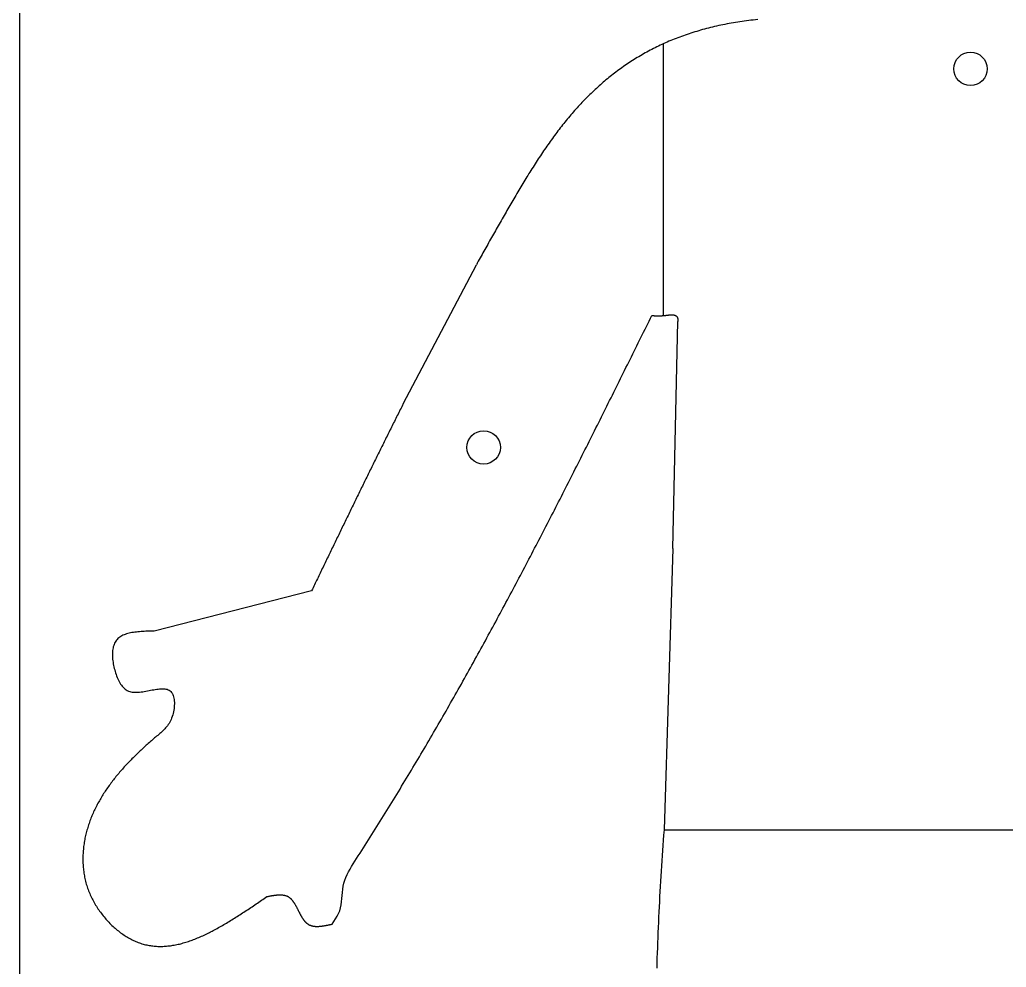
# Model space of a CAD drawing. Header units: millimetres. Extents: x 111 to 2999, y 81 to 1941.
# Drawn here: x 1312.7 to 1607.8, y 1327.3 to 1610.7 of the extents above; entities that cross this region are included whole.
import ezdxf

# ---------------------------------------------------------------- set-up
doc = ezdxf.new("R2010")
doc.units = ezdxf.units.MM
doc.layers.add('RANGO', color=6, linetype='Continuous')

msp = doc.modelspace()

# ---------------------------------------------------------------- linework, layer by layer
for p, q in [((1505.28, 1522.25), (1505.28, 1603.55)), ((1427.44, 1495.87), (1449.32, 1537.46)), ((1508.1, 1452.57), (1509.61, 1520.46)), ((1508.1, 1452.57), (1505.45, 1368.41)), ((1400.04, 1439.97), (1352.94, 1427.89)), ((1505.45, 1368.41), (1688.79, 1368.41))]:
    msp.add_line(p, q)
msp.add_lwpolyline([(1312.73, 1939.57), (1882.73, 1939.57), (1882.73, 1039.57), (1312.73, 1039.57)], close=True)
for points in [[(1533.5, 1610.79, 0), (1532.82, 1610.72, 0), (1532.14, 1610.65, 0), (1531.46, 1610.57, 0), (1530.79, 1610.49, 0), (1530.12, 1610.41, 0), (1529.46, 1610.32, 0), (1528.8, 1610.23, 0), (1528.15, 1610.13, 0), (1527.49, 1610.03, 0), (1526.85, 1609.93, 0), (1526.2, 1609.82, 0), (1525.56, 1609.71, 0), (1524.93, 1609.6, 0), (1524.29, 1609.48, 0), (1523.66, 1609.36, 0), (1523.04, 1609.23, 0), (1522.42, 1609.1, 0), (1521.8, 1608.97, 0), (1521.18, 1608.83, 0), (1520.57, 1608.69, 0), (1519.96, 1608.55, 0), (1519.36, 1608.4, 0), (1518.76, 1608.25, 0), (1518.16, 1608.1, 0), (1517.57, 1607.94, 0), (1516.98, 1607.78, 0), (1516.39, 1607.61, 0), (1515.81, 1607.44, 0), (1515.23, 1607.27, 0), (1514.65, 1607.1, 0), (1514.08, 1606.92, 0), (1513.51, 1606.74, 0), (1512.95, 1606.55, 0), (1512.38, 1606.36, 0), (1511.82, 1606.17, 0), (1511.27, 1605.97, 0), (1510.71, 1605.77, 0), (1510.16, 1605.57, 0), (1509.62, 1605.36, 0), (1509.07, 1605.15, 0), (1508.53, 1604.94, 0), (1508, 1604.72, 0), (1507.46, 1604.5, 0), (1506.93, 1604.28, 0), (1506.41, 1604.05, 0), (1505.88, 1603.82, 0), (1505.36, 1603.59, 0), (1504.84, 1603.35, 0), (1504.33, 1603.11, 0), (1503.82, 1602.87, 0), (1503.31, 1602.62, 0), (1502.8, 1602.37, 0), (1502.3, 1602.12, 0), (1501.8, 1601.86, 0), (1501.3, 1601.6, 0), (1500.81, 1601.34, 0), (1500.31, 1601.07, 0), (1499.83, 1600.8, 0), (1499.34, 1600.53, 0), (1498.86, 1600.25, 0), (1498.38, 1599.98, 0), (1497.9, 1599.69, 0), (1497.43, 1599.41, 0), (1496.96, 1599.12, 0), (1496.49, 1598.83, 0), (1496.02, 1598.54, 0), (1495.56, 1598.24, 0), (1495.1, 1597.94, 0), (1494.64, 1597.63, 0), (1494.18, 1597.33, 0), (1493.73, 1597.02, 0), (1493.28, 1596.71, 0), (1492.83, 1596.39, 0), (1492.39, 1596.07, 0), (1491.95, 1595.75, 0), (1491.51, 1595.43, 0), (1491.07, 1595.1, 0), (1490.64, 1594.77, 0), (1490.2, 1594.44, 0), (1489.77, 1594.1, 0), (1489.35, 1593.76, 0), (1488.92, 1593.42, 0), (1488.5, 1593.07, 0), (1488.08, 1592.73, 0), (1487.66, 1592.38, 0), (1487.25, 1592.02, 0), (1486.83, 1591.67, 0), (1486.42, 1591.31, 0), (1486.02, 1590.94, 0), (1485.61, 1590.58, 0), (1485.21, 1590.21, 0), (1484.81, 1589.84, 0), (1484.41, 1589.47, 0), (1484.01, 1589.09, 0), (1483.62, 1588.71, 0), (1483.22, 1588.33, 0), (1482.83, 1587.95, 0), (1482.45, 1587.56, 0), (1482.06, 1587.17, 0), (1481.68, 1586.78, 0), (1481.29, 1586.38, 0), (1480.91, 1585.99, 0), (1480.54, 1585.59, 0), (1480.16, 1585.18, 0), (1479.79, 1584.78, 0), (1479.42, 1584.37, 0), (1479.05, 1583.96, 0), (1478.68, 1583.55, 0), (1478.31, 1583.13, 0), (1477.95, 1582.71, 0), (1477.59, 1582.29, 0), (1477.23, 1581.87, 0), (1476.87, 1581.44, 0), (1476.51, 1581.01, 0), (1476.16, 1580.58, 0), (1475.81, 1580.15, 0), (1475.46, 1579.71, 0), (1475.11, 1579.27, 0), (1474.76, 1578.83, 0), (1474.41, 1578.39, 0), (1474.07, 1577.94, 0), (1473.73, 1577.49, 0), (1473.39, 1577.04, 0), (1473.05, 1576.59, 0), (1472.71, 1576.14, 0), (1472.38, 1575.68, 0), (1472.04, 1575.22, 0), (1471.71, 1574.76, 0), (1471.38, 1574.3, 0), (1471.05, 1573.83, 0), (1470.72, 1573.37, 0), (1470.39, 1572.9, 0), (1470.07, 1572.43, 0), (1469.74, 1571.96, 0), (1469.42, 1571.48, 0), (1469.1, 1571.01, 0), (1468.78, 1570.53, 0), (1468.46, 1570.05, 0), (1468.14, 1569.57, 0), (1467.83, 1569.09, 0), (1467.51, 1568.61, 0), (1467.2, 1568.12, 0), (1466.88, 1567.64, 0), (1466.57, 1567.15, 0), (1466.26, 1566.66, 0), (1465.95, 1566.17, 0), (1465.64, 1565.68, 0), (1465.33, 1565.19, 0), (1465.03, 1564.7, 0), (1464.72, 1564.2, 0), (1464.42, 1563.71, 0), (1464.11, 1563.21, 0), (1463.81, 1562.72, 0), (1463.51, 1562.22, 0), (1463.21, 1561.72, 0), (1462.9, 1561.22, 0), (1462.6, 1560.72, 0), (1462.31, 1560.22, 0), (1462.01, 1559.72, 0), (1461.71, 1559.22, 0), (1461.41, 1558.72, 0), (1461.11, 1558.21, 0), (1460.82, 1557.71, 0), (1460.52, 1557.21, 0), (1460.23, 1556.7, 0), (1459.93, 1556.2, 0), (1459.64, 1555.69, 0), (1459.35, 1555.19, 0), (1459.05, 1554.68, 0), (1458.76, 1554.18, 0), (1458.47, 1553.67, 0), (1458.18, 1553.17, 0), (1457.89, 1552.66, 0), (1457.6, 1552.16, 0), (1457.31, 1551.65, 0), (1457.02, 1551.15, 0), (1456.73, 1550.64, 0), (1456.44, 1550.13, 0), (1456.15, 1549.63, 0), (1455.86, 1549.12, 0), (1455.57, 1548.62, 0), (1455.28, 1548.11, 0), (1455, 1547.6, 0), (1454.71, 1547.1, 0), (1454.42, 1546.59, 0), (1454.14, 1546.09, 0), (1453.85, 1545.58, 0), (1453.56, 1545.07, 0), (1453.28, 1544.57, 0), (1452.99, 1544.06, 0), (1452.71, 1543.55, 0), (1452.42, 1543.04, 0), (1452.14, 1542.54, 0), (1451.86, 1542.03, 0), (1451.57, 1541.52, 0), (1451.29, 1541.02, 0), (1451.01, 1540.51, 0), (1450.73, 1540, 0), (1450.44, 1539.49, 0), (1450.16, 1538.99, 0), (1449.88, 1538.48, 0), (1449.6, 1537.97, 0), (1449.32, 1537.46, 0)], [(1406.18, 1340.23, 0), (1406.71, 1341.01, 0), (1407.22, 1341.8, 0), (1407.68, 1342.59, 0), (1408.1, 1343.41, 0), (1408.43, 1344.26, 0), (1408.68, 1345.13, 0), (1408.86, 1346.03, 0), (1408.98, 1346.95, 0), (1409.08, 1347.88, 0), (1409.16, 1348.81, 0), (1409.24, 1349.74, 0), (1409.35, 1350.67, 0), (1409.51, 1351.58, 0), (1409.72, 1352.47, 0), (1409.98, 1353.35, 0), (1410.31, 1354.2, 0), (1410.68, 1355.05, 0), (1411.08, 1355.88, 0), (1411.52, 1356.69, 0), (1411.99, 1357.5, 0), (1412.48, 1358.31, 0), (1412.99, 1359.11, 0), (1413.5, 1359.9, 0), (1414.01, 1360.7, 0), (1414.52, 1361.49, 0), (1415.03, 1362.29, 0), (1415.54, 1363.08, 0), (1416.05, 1363.88, 0), (1416.55, 1364.68, 0), (1417.06, 1365.47, 0), (1417.57, 1366.27, 0), (1418.07, 1367.07, 0), (1418.57, 1367.86, 0), (1419.08, 1368.66, 0), (1419.58, 1369.46, 0), (1420.08, 1370.26, 0), (1420.58, 1371.06, 0), (1421.07, 1371.85, 0), (1421.57, 1372.65, 0), (1422.07, 1373.45, 0), (1422.56, 1374.25, 0), (1423.06, 1375.05, 0), (1423.55, 1375.85, 0), (1424.04, 1376.65, 0), (1424.53, 1377.45, 0), (1425.02, 1378.25, 0), (1425.51, 1379.05, 0), (1426, 1379.85, 0), (1426.49, 1380.65, 0), (1426.97, 1381.46, 0), (1427.46, 1382.26, 0), (1427.94, 1383.06, 0), (1428.43, 1383.86, 0), (1428.91, 1384.66, 0), (1429.39, 1385.47, 0), (1429.87, 1386.27, 0), (1430.35, 1387.07, 0), (1430.83, 1387.87, 0), (1431.31, 1388.68, 0), (1431.79, 1389.48, 0), (1432.26, 1390.28, 0), (1432.74, 1391.09, 0), (1433.21, 1391.89, 0), (1433.69, 1392.7, 0), (1434.16, 1393.5, 0), (1434.63, 1394.3, 0), (1435.11, 1395.11, 0), (1435.58, 1395.91, 0), (1436.05, 1396.72, 0), (1436.51, 1397.53, 0), (1436.98, 1398.33, 0), (1437.45, 1399.14, 0), (1437.92, 1399.94, 0), (1438.38, 1400.75, 0), (1438.85, 1401.55, 0), (1439.31, 1402.36, 0), (1439.77, 1403.17, 0), (1440.24, 1403.98, 0), (1440.7, 1404.78, 0), (1441.16, 1405.59, 0), (1441.62, 1406.4, 0), (1442.08, 1407.2, 0), (1442.54, 1408.01, 0), (1443, 1408.82, 0), (1443.45, 1409.63, 0), (1443.91, 1410.44, 0), (1444.36, 1411.24, 0), (1444.82, 1412.05, 0), (1445.27, 1412.86, 0), (1445.73, 1413.67, 0), (1446.18, 1414.48, 0), (1446.63, 1415.29, 0), (1447.08, 1416.1, 0), (1447.53, 1416.91, 0), (1447.98, 1417.72, 0), (1448.43, 1418.53, 0), (1448.88, 1419.34, 0), (1449.33, 1420.15, 0), (1449.78, 1420.96, 0), (1450.22, 1421.77, 0), (1450.67, 1422.58, 0), (1451.12, 1423.39, 0), (1451.56, 1424.2, 0), (1452, 1425.01, 0), (1452.45, 1425.83, 0), (1452.89, 1426.64, 0), (1453.33, 1427.45, 0), (1453.77, 1428.26, 0), (1454.21, 1429.07, 0), (1454.65, 1429.88, 0), (1455.09, 1430.7, 0), (1455.53, 1431.51, 0), (1455.97, 1432.32, 0), (1456.41, 1433.13, 0), (1456.85, 1433.95, 0), (1457.28, 1434.76, 0), (1457.72, 1435.57, 0), (1458.16, 1436.39, 0), (1458.59, 1437.2, 0), (1459.02, 1438.01, 0), (1459.46, 1438.83, 0), (1459.89, 1439.64, 0), (1460.32, 1440.45, 0), (1460.76, 1441.27, 0), (1461.19, 1442.08, 0), (1461.62, 1442.9, 0), (1462.05, 1443.71, 0), (1462.48, 1444.52, 0), (1462.91, 1445.34, 0), (1463.34, 1446.15, 0), (1463.77, 1446.97, 0), (1464.2, 1447.78, 0), (1464.62, 1448.6, 0), (1465.05, 1449.41, 0), (1465.48, 1450.23, 0), (1465.9, 1451.04, 0), (1466.33, 1451.86, 0), (1466.75, 1452.68, 0), (1467.18, 1453.49, 0), (1467.6, 1454.31, 0), (1468.03, 1455.12, 0), (1468.45, 1455.94, 0), (1468.87, 1456.75, 0), (1469.3, 1457.57, 0), (1469.72, 1458.39, 0), (1470.14, 1459.2, 0), (1470.56, 1460.02, 0), (1470.98, 1460.84, 0), (1471.4, 1461.65, 0), (1471.82, 1462.47, 0), (1472.24, 1463.29, 0), (1472.66, 1464.1, 0), (1473.08, 1464.92, 0), (1473.5, 1465.74, 0), (1473.92, 1466.56, 0), (1474.34, 1467.37, 0), (1474.76, 1468.19, 0), (1475.17, 1469.01, 0), (1475.59, 1469.83, 0), (1476.01, 1470.64, 0), (1476.42, 1471.46, 0), (1476.84, 1472.28, 0), (1477.25, 1473.1, 0), (1477.67, 1473.91, 0), (1478.08, 1474.73, 0), (1478.5, 1475.55, 0), (1478.91, 1476.37, 0), (1479.33, 1477.19, 0), (1479.74, 1478, 0), (1480.15, 1478.82, 0), (1480.57, 1479.64, 0), (1480.98, 1480.46, 0), (1481.39, 1481.28, 0), (1481.8, 1482.1, 0), (1482.22, 1482.92, 0), (1482.63, 1483.73, 0), (1483.04, 1484.55, 0), (1483.45, 1485.37, 0), (1483.86, 1486.19, 0), (1484.27, 1487.01, 0), (1484.68, 1487.83, 0), (1485.09, 1488.65, 0), (1485.5, 1489.47, 0), (1485.91, 1490.29, 0), (1486.32, 1491.11, 0), (1486.73, 1491.93, 0), (1487.14, 1492.74, 0), (1487.55, 1493.56, 0), (1487.96, 1494.38, 0), (1488.37, 1495.2, 0), (1488.78, 1496.02, 0), (1489.18, 1496.84, 0), (1489.59, 1497.66, 0), (1490, 1498.48, 0), (1490.41, 1499.3, 0), (1490.82, 1500.12, 0), (1491.22, 1500.94, 0), (1491.63, 1501.76, 0), (1492.04, 1502.58, 0), (1492.45, 1503.4, 0), (1492.85, 1504.22, 0), (1493.26, 1505.04, 0), (1493.67, 1505.86, 0), (1494.07, 1506.68, 0), (1494.48, 1507.5, 0), (1494.89, 1508.32, 0), (1495.29, 1509.14, 0), (1495.7, 1509.96, 0), (1496.11, 1510.78, 0), (1496.51, 1511.6, 0), (1496.92, 1512.42, 0), (1497.32, 1513.24, 0), (1497.73, 1514.06, 0), (1498.14, 1514.88, 0), (1498.54, 1515.7, 0), (1498.95, 1516.52, 0), (1499.35, 1517.34, 0), (1499.76, 1518.16, 0), (1500.16, 1518.98, 0), (1500.57, 1519.8, 0), (1500.98, 1520.62, 0), (1501.38, 1521.44, 0), (1501.79, 1522.26, 0)], [(1501.79, 1522.26, 0), (1501.84, 1522.26, 0), (1501.88, 1522.25, 0), (1501.93, 1522.25, 0), (1501.98, 1522.25, 0), (1502.03, 1522.25, 0), (1502.07, 1522.24, 0), (1502.12, 1522.24, 0), (1502.17, 1522.24, 0), (1502.22, 1522.24, 0), (1502.27, 1522.23, 0), (1502.31, 1522.23, 0), (1502.36, 1522.23, 0), (1502.41, 1522.23, 0), (1502.46, 1522.23, 0), (1502.51, 1522.22, 0), (1502.55, 1522.22, 0), (1502.6, 1522.22, 0), (1502.65, 1522.22, 0), (1502.7, 1522.21, 0), (1502.75, 1522.21, 0), (1502.8, 1522.21, 0), (1502.84, 1522.21, 0), (1502.89, 1522.21, 0), (1502.94, 1522.21, 0), (1502.99, 1522.2, 0), (1503.04, 1522.2, 0), (1503.09, 1522.2, 0), (1503.14, 1522.2, 0), (1503.19, 1522.2, 0), (1503.24, 1522.2, 0), (1503.28, 1522.2, 0), (1503.33, 1522.19, 0), (1503.38, 1522.19, 0), (1503.43, 1522.19, 0), (1503.48, 1522.19, 0), (1503.53, 1522.19, 0), (1503.58, 1522.19, 0), (1503.63, 1522.19, 0), (1503.68, 1522.19, 0), (1503.73, 1522.19, 0), (1503.78, 1522.19, 0), (1503.83, 1522.19, 0), (1503.88, 1522.19, 0), (1503.93, 1522.19, 0), (1503.99, 1522.19, 0), (1504.04, 1522.19, 0), (1504.09, 1522.19, 0), (1504.14, 1522.19, 0), (1504.19, 1522.19, 0), (1504.24, 1522.19, 0), (1504.29, 1522.2, 0), (1504.34, 1522.2, 0), (1504.4, 1522.2, 0), (1504.45, 1522.2, 0), (1504.5, 1522.2, 0), (1504.55, 1522.2, 0), (1504.61, 1522.21, 0), (1504.66, 1522.21, 0), (1504.71, 1522.21, 0), (1504.77, 1522.21, 0), (1504.82, 1522.22, 0), (1504.87, 1522.22, 0), (1504.93, 1522.22, 0), (1504.98, 1522.23, 0), (1505.03, 1522.23, 0), (1505.09, 1522.24, 0), (1505.14, 1522.24, 0), (1505.2, 1522.24, 0), (1505.25, 1522.25, 0), (1505.31, 1522.25, 0), (1505.36, 1522.26, 0), (1505.42, 1522.26, 0), (1505.47, 1522.27, 0), (1505.53, 1522.27, 0), (1505.59, 1522.28, 0), (1505.64, 1522.29, 0), (1505.7, 1522.29, 0), (1505.76, 1522.3, 0), (1505.81, 1522.3, 0), (1505.87, 1522.31, 0), (1505.93, 1522.32, 0), (1505.98, 1522.32, 0), (1506.04, 1522.33, 0), (1506.1, 1522.34, 0), (1506.15, 1522.34, 0), (1506.21, 1522.35, 0), (1506.27, 1522.36, 0), (1506.33, 1522.36, 0), (1506.38, 1522.37, 0), (1506.44, 1522.38, 0), (1506.5, 1522.38, 0), (1506.55, 1522.39, 0), (1506.61, 1522.4, 0), (1506.67, 1522.4, 0), (1506.72, 1522.41, 0), (1506.78, 1522.41, 0), (1506.83, 1522.42, 0), (1506.89, 1522.43, 0), (1506.95, 1522.43, 0), (1507, 1522.44, 0), (1507.06, 1522.44, 0), (1507.11, 1522.45, 0), (1507.17, 1522.45, 0), (1507.22, 1522.45, 0), (1507.28, 1522.46, 0), (1507.33, 1522.46, 0), (1507.38, 1522.46, 0), (1507.44, 1522.47, 0), (1507.49, 1522.47, 0), (1507.54, 1522.47, 0), (1507.59, 1522.47, 0), (1507.65, 1522.48, 0), (1507.7, 1522.48, 0), (1507.75, 1522.48, 0), (1507.8, 1522.48, 0), (1507.85, 1522.48, 0), (1507.9, 1522.48, 0), (1507.95, 1522.47, 0), (1508, 1522.47, 0), (1508.04, 1522.47, 0), (1508.09, 1522.47, 0), (1508.14, 1522.46, 0), (1508.18, 1522.46, 0), (1508.23, 1522.45, 0), (1508.27, 1522.45, 0), (1508.32, 1522.44, 0), (1508.36, 1522.44, 0), (1508.41, 1522.43, 0), (1508.45, 1522.42, 0), (1508.49, 1522.41, 0), (1508.53, 1522.4, 0), (1508.57, 1522.39, 0), (1508.61, 1522.38, 0), (1508.65, 1522.37, 0), (1508.69, 1522.36, 0), (1508.73, 1522.35, 0), (1508.76, 1522.33, 0), (1508.8, 1522.32, 0), (1508.83, 1522.3, 0), (1508.87, 1522.29, 0), (1508.9, 1522.27, 0), (1508.93, 1522.25, 0), (1508.97, 1522.23, 0), (1509, 1522.21, 0), (1509.03, 1522.19, 0), (1509.06, 1522.17, 0), (1509.08, 1522.15, 0), (1509.11, 1522.13, 0), (1509.14, 1522.1, 0), (1509.16, 1522.08, 0), (1509.19, 1522.05, 0), (1509.21, 1522.03, 0), (1509.24, 1522, 0), (1509.26, 1521.97, 0), (1509.28, 1521.94, 0), (1509.3, 1521.92, 0), (1509.32, 1521.89, 0), (1509.34, 1521.85, 0), (1509.36, 1521.82, 0), (1509.38, 1521.79, 0), (1509.4, 1521.76, 0), (1509.41, 1521.72, 0), (1509.43, 1521.69, 0), (1509.44, 1521.65, 0), (1509.46, 1521.62, 0), (1509.47, 1521.58, 0), (1509.49, 1521.54, 0), (1509.5, 1521.51, 0), (1509.51, 1521.47, 0), (1509.52, 1521.43, 0), (1509.53, 1521.39, 0), (1509.54, 1521.35, 0), (1509.55, 1521.31, 0), (1509.56, 1521.27, 0), (1509.57, 1521.22, 0), (1509.57, 1521.18, 0), (1509.58, 1521.14, 0), (1509.59, 1521.09, 0), (1509.59, 1521.05, 0), (1509.6, 1521, 0), (1509.6, 1520.96, 0), (1509.61, 1520.91, 0), (1509.61, 1520.86, 0), (1509.61, 1520.81, 0), (1509.61, 1520.77, 0), (1509.62, 1520.72, 0), (1509.62, 1520.67, 0), (1509.62, 1520.62, 0), (1509.62, 1520.57, 0), (1509.62, 1520.52, 0), (1509.62, 1520.47, 0)], [(1427.44, 1495.87, 0), (1427.22, 1495.44, 0), (1427, 1495, 0), (1426.78, 1494.56, 0), (1426.55, 1494.12, 0), (1426.33, 1493.68, 0), (1426.11, 1493.24, 0), (1425.89, 1492.8, 0), (1425.67, 1492.36, 0), (1425.45, 1491.92, 0), (1425.23, 1491.48, 0), (1425.01, 1491.04, 0), (1424.79, 1490.61, 0), (1424.57, 1490.17, 0), (1424.35, 1489.73, 0), (1424.13, 1489.29, 0), (1423.91, 1488.85, 0), (1423.69, 1488.41, 0), (1423.47, 1487.97, 0), (1423.25, 1487.53, 0), (1423.03, 1487.09, 0), (1422.82, 1486.65, 0), (1422.6, 1486.21, 0), (1422.38, 1485.77, 0), (1422.16, 1485.33, 0), (1421.94, 1484.89, 0), (1421.72, 1484.45, 0), (1421.5, 1484.01, 0), (1421.29, 1483.58, 0), (1421.07, 1483.14, 0), (1420.85, 1482.7, 0), (1420.63, 1482.26, 0), (1420.41, 1481.82, 0), (1420.2, 1481.38, 0), (1419.98, 1480.94, 0), (1419.76, 1480.5, 0), (1419.54, 1480.06, 0), (1419.33, 1479.62, 0), (1419.11, 1479.18, 0), (1418.89, 1478.74, 0), (1418.68, 1478.3, 0), (1418.46, 1477.86, 0), (1418.24, 1477.42, 0), (1418.03, 1476.98, 0), (1417.81, 1476.54, 0), (1417.59, 1476.1, 0), (1417.38, 1475.66, 0), (1417.16, 1475.22, 0), (1416.94, 1474.78, 0), (1416.73, 1474.34, 0), (1416.51, 1473.9, 0), (1416.3, 1473.46, 0), (1416.08, 1473.02, 0), (1415.86, 1472.58, 0), (1415.65, 1472.14, 0), (1415.43, 1471.7, 0), (1415.22, 1471.26, 0), (1415, 1470.82, 0), (1414.79, 1470.38, 0), (1414.57, 1469.94, 0), (1414.36, 1469.5, 0), (1414.14, 1469.06, 0), (1413.93, 1468.62, 0), (1413.71, 1468.18, 0), (1413.5, 1467.73, 0), (1413.28, 1467.29, 0), (1413.07, 1466.85, 0), (1412.85, 1466.41, 0), (1412.64, 1465.97, 0), (1412.42, 1465.53, 0), (1412.21, 1465.09, 0), (1411.99, 1464.65, 0), (1411.78, 1464.21, 0), (1411.56, 1463.77, 0), (1411.35, 1463.33, 0), (1411.14, 1462.89, 0), (1410.92, 1462.45, 0), (1410.71, 1462.01, 0), (1410.49, 1461.57, 0), (1410.28, 1461.13, 0), (1410.07, 1460.69, 0), (1409.85, 1460.25, 0), (1409.64, 1459.81, 0), (1409.42, 1459.37, 0), (1409.21, 1458.93, 0), (1409, 1458.48, 0), (1408.78, 1458.04, 0), (1408.57, 1457.6, 0), (1408.36, 1457.16, 0), (1408.14, 1456.72, 0), (1407.93, 1456.28, 0), (1407.72, 1455.84, 0), (1407.5, 1455.4, 0), (1407.29, 1454.96, 0), (1407.08, 1454.52, 0), (1406.86, 1454.08, 0), (1406.65, 1453.64, 0), (1406.44, 1453.2, 0), (1406.22, 1452.76, 0), (1406.01, 1452.32, 0), (1405.8, 1451.87, 0), (1405.58, 1451.43, 0), (1405.37, 1450.99, 0), (1405.16, 1450.55, 0), (1404.94, 1450.11, 0), (1404.73, 1449.67, 0), (1404.52, 1449.23, 0), (1404.3, 1448.79, 0), (1404.09, 1448.35, 0), (1403.88, 1447.91, 0), (1403.67, 1447.47, 0), (1403.45, 1447.03, 0), (1403.24, 1446.59, 0), (1403.03, 1446.14, 0), (1402.81, 1445.7, 0), (1402.6, 1445.26, 0), (1402.39, 1444.82, 0), (1402.18, 1444.38, 0), (1401.96, 1443.94, 0), (1401.75, 1443.5, 0), (1401.54, 1443.06, 0), (1401.33, 1442.62, 0), (1401.11, 1442.18, 0), (1400.9, 1441.74, 0), (1400.69, 1441.3, 0), (1400.47, 1440.85, 0), (1400.26, 1440.41, 0), (1400.05, 1439.97, 0)], [(1352.94, 1427.9, 0), (1352.44, 1427.88, 0), (1351.95, 1427.87, 0), (1351.45, 1427.86, 0), (1350.96, 1427.84, 0), (1350.47, 1427.82, 0), (1349.98, 1427.8, 0), (1349.5, 1427.77, 0), (1349.02, 1427.74, 0), (1348.55, 1427.71, 0), (1348.09, 1427.66, 0), (1347.63, 1427.61, 0), (1347.18, 1427.56, 0), (1346.74, 1427.49, 0), (1346.3, 1427.42, 0), (1345.88, 1427.34, 0), (1345.47, 1427.25, 0), (1345.07, 1427.15, 0), (1344.69, 1427.03, 0), (1344.31, 1426.91, 0), (1343.95, 1426.77, 0), (1343.61, 1426.62, 0), (1343.27, 1426.45, 0), (1342.96, 1426.28, 0), (1342.66, 1426.08, 0), (1342.38, 1425.87, 0), (1342.12, 1425.64, 0), (1341.87, 1425.4, 0), (1341.65, 1425.14, 0), (1341.45, 1424.86, 0), (1341.26, 1424.56, 0), (1341.1, 1424.24, 0), (1340.95, 1423.91, 0), (1340.83, 1423.56, 0), (1340.72, 1423.2, 0), (1340.63, 1422.83, 0), (1340.56, 1422.44, 0), (1340.51, 1422.04, 0), (1340.47, 1421.63, 0), (1340.45, 1421.21, 0), (1340.44, 1420.78, 0), (1340.45, 1420.34, 0), (1340.48, 1419.9, 0), (1340.51, 1419.46, 0), (1340.56, 1419, 0), (1340.63, 1418.55, 0), (1340.71, 1418.09, 0), (1340.8, 1417.63, 0), (1340.9, 1417.18, 0), (1341.01, 1416.72, 0), (1341.13, 1416.26, 0), (1341.27, 1415.81, 0), (1341.41, 1415.36, 0), (1341.56, 1414.91, 0), (1341.72, 1414.47, 0), (1341.89, 1414.04, 0), (1342.07, 1413.62, 0), (1342.26, 1413.21, 0), (1342.47, 1412.81, 0), (1342.68, 1412.43, 0), (1342.91, 1412.06, 0), (1343.15, 1411.72, 0), (1343.41, 1411.39, 0), (1343.68, 1411.09, 0), (1343.96, 1410.81, 0), (1344.26, 1410.55, 0), (1344.57, 1410.33, 0), (1344.91, 1410.13, 0), (1345.26, 1409.96, 0), (1345.63, 1409.83, 0), (1346.01, 1409.73, 0), (1346.41, 1409.66, 0), (1346.82, 1409.61, 0), (1347.25, 1409.59, 0), (1347.69, 1409.59, 0), (1348.13, 1409.6, 0), (1348.59, 1409.64, 0), (1349.05, 1409.69, 0), (1349.51, 1409.76, 0), (1349.98, 1409.83, 0), (1350.46, 1409.91, 0), (1350.93, 1410, 0), (1351.4, 1410.09, 0), (1351.87, 1410.18, 0), (1352.34, 1410.27, 0), (1352.8, 1410.35, 0), (1353.25, 1410.43, 0), (1353.7, 1410.5, 0), (1354.14, 1410.56, 0), (1354.56, 1410.6, 0), (1354.98, 1410.63, 0), (1355.38, 1410.65, 0), (1355.76, 1410.64, 0), (1356.13, 1410.61, 0), (1356.48, 1410.55, 0), (1356.82, 1410.47, 0), (1357.13, 1410.35, 0), (1357.41, 1410.21, 0), (1357.68, 1410.03, 0), (1357.92, 1409.81, 0), (1358.13, 1409.56, 0), (1358.32, 1409.28, 0), (1358.48, 1408.96, 0), (1358.62, 1408.62, 0), (1358.74, 1408.25, 0), (1358.83, 1407.85, 0), (1358.9, 1407.44, 0), (1358.95, 1407.01, 0), (1358.98, 1406.57, 0), (1358.98, 1406.11, 0), (1358.97, 1405.64, 0), (1358.93, 1405.17, 0), (1358.88, 1404.69, 0), (1358.81, 1404.21, 0), (1358.71, 1403.74, 0), (1358.6, 1403.26, 0), (1358.48, 1402.8, 0), (1358.33, 1402.34, 0), (1358.17, 1401.89, 0), (1358, 1401.46, 0), (1357.8, 1401.04, 0), (1357.6, 1400.65, 0), (1357.38, 1400.27, 0), (1357.14, 1399.91, 0), (1356.89, 1399.57, 0), (1356.64, 1399.24, 0), (1356.37, 1398.92, 0), (1356.09, 1398.62, 0), (1355.81, 1398.33, 0), (1355.52, 1398.04, 0), (1355.22, 1397.76, 0), (1354.92, 1397.49, 0), (1354.61, 1397.23, 0), (1354.3, 1396.96, 0), (1353.99, 1396.7, 0), (1353.68, 1396.43, 0), (1353.37, 1396.17, 0), (1353.05, 1395.91, 0), (1352.74, 1395.64, 0), (1352.43, 1395.37, 0), (1352.12, 1395.1, 0), (1351.81, 1394.83, 0), (1351.5, 1394.56, 0), (1351.19, 1394.28, 0), (1350.88, 1394.01, 0), (1350.57, 1393.73, 0), (1350.26, 1393.45, 0), (1349.95, 1393.17, 0), (1349.64, 1392.89, 0), (1349.33, 1392.6, 0), (1349.03, 1392.32, 0), (1348.72, 1392.03, 0), (1348.42, 1391.74, 0), (1348.11, 1391.45, 0), (1347.81, 1391.16, 0), (1347.51, 1390.87, 0), (1347.21, 1390.58, 0), (1346.91, 1390.28, 0), (1346.61, 1389.98, 0), (1346.31, 1389.69, 0), (1346.02, 1389.38, 0), (1345.73, 1389.08, 0), (1345.43, 1388.78, 0), (1345.14, 1388.47, 0), (1344.85, 1388.17, 0), (1344.57, 1387.86, 0), (1344.28, 1387.55, 0), (1343.99, 1387.24, 0), (1343.71, 1386.93, 0), (1343.43, 1386.61, 0), (1343.15, 1386.3, 0), (1342.88, 1385.98, 0), (1342.6, 1385.66, 0), (1342.33, 1385.34, 0), (1342.06, 1385.02, 0), (1341.79, 1384.69, 0), (1341.52, 1384.37, 0), (1341.26, 1384.04, 0), (1341, 1383.71, 0), (1340.74, 1383.38, 0), (1340.48, 1383.05, 0), (1340.23, 1382.71, 0), (1339.97, 1382.38, 0), (1339.73, 1382.04, 0), (1339.48, 1381.7, 0), (1339.24, 1381.36, 0), (1338.99, 1381.02, 0), (1338.76, 1380.67, 0), (1338.52, 1380.33, 0), (1338.29, 1379.98, 0), (1338.06, 1379.63, 0), (1337.83, 1379.28, 0), (1337.61, 1378.93, 0), (1337.39, 1378.58, 0), (1337.17, 1378.22, 0), (1336.96, 1377.86, 0), (1336.75, 1377.5, 0), (1336.54, 1377.14, 0), (1336.34, 1376.78, 0), (1336.14, 1376.42, 0), (1335.94, 1376.05, 0), (1335.75, 1375.68, 0), (1335.56, 1375.31, 0), (1335.37, 1374.94, 0), (1335.19, 1374.57, 0), (1335.01, 1374.2, 0), (1334.84, 1373.82, 0), (1334.67, 1373.44, 0), (1334.5, 1373.06, 0), (1334.34, 1372.68, 0), (1334.18, 1372.3, 0), (1334.03, 1371.91, 0), (1333.88, 1371.53, 0), (1333.73, 1371.14, 0), (1333.59, 1370.75, 0), (1333.46, 1370.35, 0), (1333.32, 1369.96, 0), (1333.19, 1369.56, 0), (1333.07, 1369.17, 0), (1332.95, 1368.77, 0), (1332.84, 1368.37, 0), (1332.73, 1367.96, 0), (1332.62, 1367.56, 0), (1332.52, 1367.16, 0), (1332.43, 1366.75, 0), (1332.34, 1366.34, 0), (1332.25, 1365.93, 0), (1332.17, 1365.52, 0), (1332.1, 1365.11, 0), (1332.03, 1364.7, 0), (1331.96, 1364.28, 0), (1331.91, 1363.87, 0), (1331.85, 1363.46, 0), (1331.8, 1363.04, 0), (1331.76, 1362.62, 0), (1331.72, 1362.21, 0), (1331.69, 1361.79, 0), (1331.67, 1361.37, 0), (1331.65, 1360.95, 0), (1331.63, 1360.54, 0), (1331.62, 1360.12, 0), (1331.62, 1359.7, 0), (1331.62, 1359.28, 0), (1331.63, 1358.86, 0), (1331.65, 1358.44, 0), (1331.67, 1358.02, 0), (1331.7, 1357.61, 0), (1331.73, 1357.19, 0), (1331.77, 1356.77, 0), (1331.82, 1356.36, 0), (1331.87, 1355.94, 0), (1331.93, 1355.52, 0), (1332, 1355.11, 0), (1332.07, 1354.69, 0), (1332.15, 1354.28, 0), (1332.24, 1353.87, 0), (1332.33, 1353.46, 0), (1332.43, 1353.05, 0), (1332.54, 1352.64, 0), (1332.65, 1352.23, 0), (1332.77, 1351.82, 0), (1332.9, 1351.42, 0), (1333.04, 1351.02, 0), (1333.18, 1350.61, 0), (1333.33, 1350.21, 0), (1333.49, 1349.81, 0), (1333.65, 1349.42, 0), (1333.82, 1349.02, 0), (1334, 1348.63, 0), (1334.19, 1348.24, 0), (1334.38, 1347.85, 0), (1334.58, 1347.46, 0), (1334.78, 1347.08, 0), (1334.99, 1346.7, 0), (1335.21, 1346.32, 0), (1335.43, 1345.95, 0), (1335.66, 1345.58, 0), (1335.89, 1345.21, 0), (1336.13, 1344.84, 0), (1336.38, 1344.48, 0), (1336.63, 1344.12, 0), (1336.88, 1343.77, 0), (1337.15, 1343.42, 0), (1337.41, 1343.07, 0), (1337.68, 1342.73, 0), (1337.96, 1342.39, 0), (1338.24, 1342.06, 0), (1338.52, 1341.73, 0), (1338.81, 1341.41, 0), (1339.1, 1341.09, 0), (1339.4, 1340.78, 0), (1339.7, 1340.47, 0), (1340.01, 1340.16, 0), (1340.31, 1339.86, 0), (1340.63, 1339.57, 0), (1340.94, 1339.28, 0), (1341.26, 1339, 0), (1341.58, 1338.73, 0), (1341.91, 1338.46, 0), (1342.24, 1338.19, 0), (1342.57, 1337.93, 0), (1342.9, 1337.68, 0), (1343.24, 1337.44, 0), (1343.58, 1337.2, 0), (1343.92, 1336.97, 0), (1344.27, 1336.74, 0), (1344.61, 1336.53, 0), (1344.96, 1336.32, 0), (1345.31, 1336.11, 0), (1345.66, 1335.92, 0), (1346.02, 1335.73, 0), (1346.37, 1335.55, 0), (1346.73, 1335.37, 0), (1347.08, 1335.21, 0), (1347.44, 1335.05, 0), (1347.8, 1334.9, 0), (1348.16, 1334.76, 0), (1348.53, 1334.63, 0), (1348.89, 1334.51, 0), (1349.25, 1334.39, 0), (1349.62, 1334.28, 0), (1349.98, 1334.18, 0), (1350.35, 1334.09, 0), (1350.71, 1334.01, 0), (1351.08, 1333.93, 0), (1351.45, 1333.86, 0), (1351.82, 1333.8, 0), (1352.19, 1333.75, 0), (1352.56, 1333.7, 0), (1352.93, 1333.66, 0), (1353.3, 1333.63, 0), (1353.67, 1333.61, 0), (1354.04, 1333.59, 0), (1354.42, 1333.58, 0), (1354.79, 1333.58, 0), (1355.17, 1333.58, 0), (1355.54, 1333.59, 0), (1355.92, 1333.61, 0), (1356.3, 1333.63, 0), (1356.67, 1333.66, 0), (1357.05, 1333.7, 0), (1357.43, 1333.74, 0), (1357.81, 1333.79, 0), (1358.19, 1333.84, 0), (1358.57, 1333.9, 0), (1358.95, 1333.97, 0), (1359.34, 1334.04, 0), (1359.72, 1334.12, 0), (1360.1, 1334.2, 0), (1360.48, 1334.29, 0), (1360.87, 1334.39, 0), (1361.25, 1334.49, 0), (1361.64, 1334.6, 0), (1362.03, 1334.71, 0), (1362.41, 1334.83, 0), (1362.8, 1334.95, 0), (1363.19, 1335.07, 0), (1363.57, 1335.21, 0), (1363.96, 1335.34, 0), (1364.35, 1335.48, 0), (1364.74, 1335.63, 0), (1365.13, 1335.78, 0), (1365.52, 1335.94, 0), (1365.91, 1336.1, 0), (1366.3, 1336.26, 0), (1366.69, 1336.43, 0), (1367.09, 1336.6, 0), (1367.48, 1336.78, 0), (1367.87, 1336.96, 0), (1368.27, 1337.15, 0), (1368.66, 1337.33, 0), (1369.05, 1337.53, 0), (1369.45, 1337.72, 0), (1369.84, 1337.92, 0), (1370.24, 1338.13, 0), (1370.63, 1338.33, 0), (1371.03, 1338.54, 0), (1371.42, 1338.76, 0), (1371.82, 1338.97, 0), (1372.22, 1339.19, 0), (1372.62, 1339.42, 0), (1373.01, 1339.64, 0), (1373.41, 1339.87, 0), (1373.81, 1340.1, 0), (1374.21, 1340.34, 0), (1374.6, 1340.57, 0), (1375, 1340.81, 0), (1375.4, 1341.05, 0), (1375.8, 1341.3, 0), (1376.2, 1341.54, 0), (1376.6, 1341.79, 0), (1377, 1342.04, 0), (1377.4, 1342.3, 0), (1377.8, 1342.55, 0), (1378.2, 1342.81, 0), (1378.6, 1343.06, 0), (1379, 1343.32, 0), (1379.4, 1343.59, 0), (1379.8, 1343.85, 0), (1380.21, 1344.11, 0), (1380.61, 1344.38, 0), (1381.01, 1344.65, 0), (1381.41, 1344.91, 0), (1381.81, 1345.18, 0), (1382.21, 1345.45, 0), (1382.62, 1345.72, 0), (1383.02, 1346, 0), (1383.42, 1346.27, 0), (1383.82, 1346.54, 0), (1384.22, 1346.82, 0), (1384.63, 1347.09, 0), (1385.03, 1347.37, 0), (1385.43, 1347.64, 0), (1385.83, 1347.92, 0), (1386.24, 1348.19, 0), (1386.64, 1348.47, 0)], [(1505.45, 1368.41, 0), (1505.33, 1366.87, 0), (1505.21, 1365.34, 0), (1505.1, 1363.8, 0), (1504.99, 1362.27, 0), (1504.88, 1360.73, 0), (1504.78, 1359.2, 0), (1504.68, 1357.66, 0), (1504.58, 1356.13, 0), (1504.48, 1354.6, 0), (1504.39, 1353.06, 0), (1504.3, 1351.53, 0), (1504.21, 1350, 0), (1504.13, 1348.46, 0), (1504.05, 1346.93, 0), (1503.97, 1345.4, 0), (1503.9, 1343.87, 0), (1503.83, 1342.34, 0), (1503.76, 1340.8, 0), (1503.69, 1339.27, 0), (1503.62, 1337.74, 0), (1503.56, 1336.21, 0), (1503.5, 1334.68, 0), (1503.45, 1333.15, 0), (1503.4, 1331.62, 0), (1503.34, 1330.09, 0), (1503.3, 1328.57, 0), (1503.25, 1327.04, 0)], [(1386.64, 1348.47, 0), (1386.78, 1348.5, 0), (1386.91, 1348.52, 0), (1387.05, 1348.55, 0), (1387.19, 1348.58, 0), (1387.33, 1348.6, 0), (1387.47, 1348.63, 0), (1387.6, 1348.66, 0), (1387.74, 1348.68, 0), (1387.88, 1348.71, 0), (1388.02, 1348.73, 0), (1388.15, 1348.76, 0), (1388.29, 1348.78, 0), (1388.42, 1348.8, 0), (1388.56, 1348.82, 0), (1388.7, 1348.85, 0), (1388.83, 1348.87, 0), (1388.96, 1348.88, 0), (1389.1, 1348.9, 0), (1389.23, 1348.92, 0), (1389.36, 1348.93, 0), (1389.49, 1348.95, 0), (1389.62, 1348.96, 0), (1389.76, 1348.97, 0), (1389.88, 1348.98, 0), (1390.01, 1348.99, 0), (1390.14, 1349, 0), (1390.27, 1349, 0), (1390.39, 1349.01, 0), (1390.52, 1349.01, 0), (1390.64, 1349.01, 0), (1390.77, 1349.01, 0), (1390.89, 1349, 0), (1391.01, 1349, 0), (1391.13, 1348.99, 0), (1391.25, 1348.98, 0), (1391.37, 1348.97, 0), (1391.49, 1348.95, 0), (1391.6, 1348.94, 0), (1391.72, 1348.92, 0), (1391.83, 1348.9, 0), (1391.94, 1348.87, 0), (1392.05, 1348.84, 0), (1392.16, 1348.82, 0), (1392.27, 1348.78, 0), (1392.38, 1348.75, 0), (1392.48, 1348.71, 0), (1392.58, 1348.67, 0), (1392.69, 1348.63, 0), (1392.79, 1348.58, 0), (1392.89, 1348.53, 0), (1392.98, 1348.48, 0), (1393.08, 1348.42, 0), (1393.17, 1348.36, 0), (1393.26, 1348.3, 0), (1393.36, 1348.23, 0), (1393.45, 1348.16, 0), (1393.53, 1348.09, 0), (1393.62, 1348.02, 0), (1393.7, 1347.94, 0), (1393.79, 1347.86, 0), (1393.87, 1347.78, 0), (1393.95, 1347.7, 0), (1394.03, 1347.61, 0), (1394.11, 1347.52, 0), (1394.19, 1347.43, 0), (1394.27, 1347.34, 0), (1394.34, 1347.24, 0), (1394.42, 1347.14, 0), (1394.49, 1347.04, 0), (1394.56, 1346.94, 0), (1394.63, 1346.84, 0), (1394.7, 1346.74, 0), (1394.77, 1346.63, 0), (1394.84, 1346.52, 0), (1394.91, 1346.41, 0), (1394.98, 1346.3, 0), (1395.05, 1346.19, 0), (1395.11, 1346.08, 0), (1395.18, 1345.96, 0), (1395.25, 1345.85, 0), (1395.31, 1345.73, 0), (1395.37, 1345.61, 0), (1395.44, 1345.49, 0), (1395.5, 1345.38, 0), (1395.57, 1345.26, 0), (1395.63, 1345.14, 0), (1395.69, 1345.02, 0), (1395.75, 1344.89, 0), (1395.82, 1344.77, 0), (1395.88, 1344.65, 0), (1395.94, 1344.53, 0), (1396, 1344.41, 0), (1396.06, 1344.28, 0), (1396.13, 1344.16, 0), (1396.19, 1344.04, 0), (1396.25, 1343.92, 0), (1396.31, 1343.8, 0), (1396.37, 1343.67, 0), (1396.44, 1343.55, 0), (1396.5, 1343.43, 0), (1396.56, 1343.31, 0), (1396.63, 1343.19, 0), (1396.69, 1343.07, 0), (1396.75, 1342.96, 0), (1396.82, 1342.84, 0), (1396.88, 1342.72, 0), (1396.95, 1342.61, 0), (1397.02, 1342.49, 0), (1397.08, 1342.38, 0), (1397.15, 1342.27, 0), (1397.22, 1342.16, 0), (1397.29, 1342.05, 0), (1397.36, 1341.94, 0), (1397.43, 1341.84, 0), (1397.5, 1341.73, 0), (1397.57, 1341.63, 0), (1397.64, 1341.53, 0), (1397.72, 1341.43, 0), (1397.79, 1341.33, 0), (1397.87, 1341.24, 0), (1397.94, 1341.15, 0), (1398.02, 1341.06, 0), (1398.1, 1340.97, 0), (1398.18, 1340.88, 0), (1398.26, 1340.8, 0), (1398.35, 1340.72, 0), (1398.43, 1340.64, 0), (1398.52, 1340.56, 0), (1398.6, 1340.49, 0), (1398.69, 1340.42, 0), (1398.78, 1340.35, 0), (1398.87, 1340.29, 0), (1398.97, 1340.23, 0), (1399.06, 1340.17, 0), (1399.16, 1340.11, 0), (1399.25, 1340.06, 0), (1399.35, 1340.01, 0), (1399.45, 1339.97, 0), (1399.56, 1339.92, 0), (1399.66, 1339.88, 0), (1399.76, 1339.84, 0), (1399.87, 1339.81, 0), (1399.98, 1339.77, 0), (1400.09, 1339.74, 0), (1400.2, 1339.72, 0), (1400.31, 1339.69, 0), (1400.42, 1339.67, 0), (1400.54, 1339.65, 0), (1400.65, 1339.63, 0), (1400.77, 1339.61, 0), (1400.88, 1339.6, 0), (1401, 1339.59, 0), (1401.12, 1339.58, 0), (1401.24, 1339.57, 0), (1401.36, 1339.56, 0), (1401.49, 1339.56, 0), (1401.61, 1339.56, 0), (1401.73, 1339.56, 0), (1401.86, 1339.56, 0), (1401.99, 1339.56, 0), (1402.11, 1339.57, 0), (1402.24, 1339.58, 0), (1402.37, 1339.59, 0), (1402.5, 1339.59, 0), (1402.63, 1339.61, 0), (1402.76, 1339.62, 0), (1402.89, 1339.63, 0), (1403.02, 1339.65, 0), (1403.16, 1339.66, 0), (1403.29, 1339.68, 0), (1403.42, 1339.7, 0), (1403.56, 1339.72, 0), (1403.69, 1339.74, 0), (1403.83, 1339.76, 0), (1403.96, 1339.79, 0), (1404.1, 1339.81, 0), (1404.24, 1339.83, 0), (1404.37, 1339.86, 0), (1404.51, 1339.89, 0), (1404.65, 1339.91, 0), (1404.79, 1339.94, 0), (1404.93, 1339.97, 0), (1405.06, 1339.99, 0), (1405.2, 1340.02, 0), (1405.34, 1340.05, 0), (1405.48, 1340.08, 0), (1405.62, 1340.11, 0), (1405.76, 1340.14, 0), (1405.9, 1340.17, 0), (1406.04, 1340.2, 0), (1406.18, 1340.23, 0)]]:
    msp.add_polyline3d(points)
at = {"layer": 'RANGO', "color": 0}
for centre in [(1597.12, 1596.05), (1451.49, 1482.81)]:
    msp.add_circle(centre, 5, dxfattribs=at)

doc.saveas('drawing.dxf')
